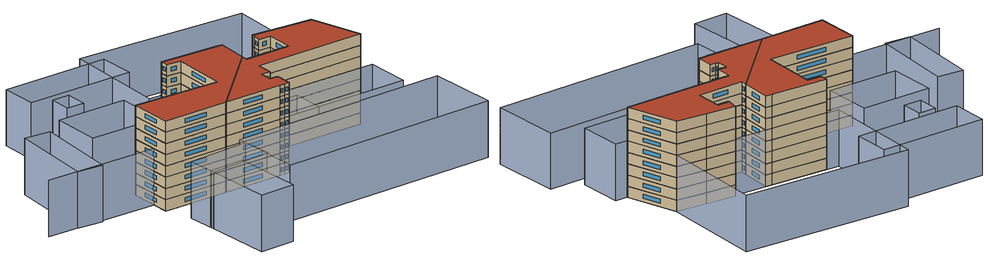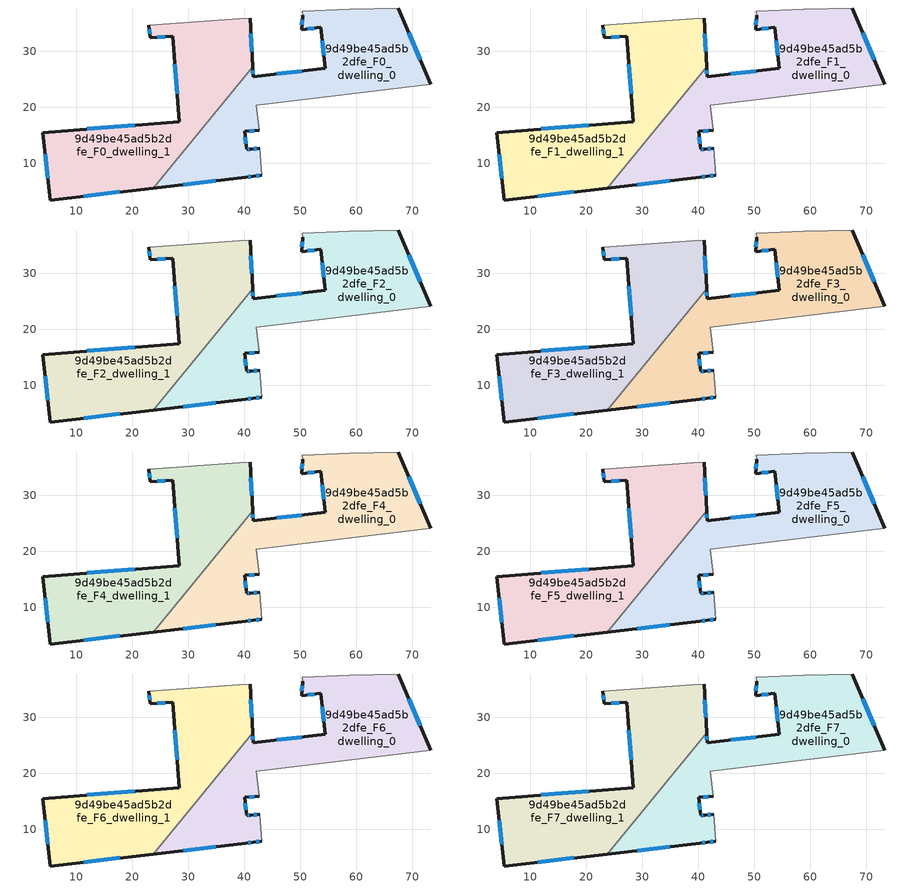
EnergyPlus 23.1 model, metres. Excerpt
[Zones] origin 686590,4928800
9d49be45ad5b2dfe_F0_dwelling_0
 floor ground (EU_floor_Construction): 73.29,24.1 67.45,37.75 58.76,37.49 50.28,37.21 50.4,36.48 50.2,33.9 53.6,34.28 54.4,26.98 41.54,25.48 41.46,27.23 23.71,5.6 40.25,7.52 41.56,7.7 43.11,7.91 42.71,12.69 41.11,12.57 40.39,12.51 40.01,15.71 42.6,15.92 42.12,20.43 z0
 wall outside (EU_wall_Construction): 41.46,27.23 41.54,25.48 54.4,26.98 53.6,34.28 50.2,33.9 50.4,36.48 / 67.45,37.75 73.29,24.1 / 42.6,15.92 40.01,15.71 40.39,12.51 41.11,12.57 42.71,12.69 / 43.11,7.91 41.56,7.7 40.25,7.52 23.71,5.6 z0:3
 wall adiabatic (EU_wall_Construction): 50.4,36.48 50.28,37.21 58.76,37.49 67.45,37.75 / 73.29,24.1 42.12,20.43 42.6,15.92 / 42.71,12.69 43.11,7.91 z0:3
 wall to 9d49be45ad5b2dfe_F0_dwelling_1 (EU_wall_Construction): 23.71,5.6 41.46,27.23 z0:3
 window (EU_Window_Construction): 41.49,26.66 41.52,26.05 / 45.73,25.97 50.22,26.49 / 54.14,29.36 53.86,31.91 / 52.5,34.16 51.31,34.02 / 50.27,34.74 50.34,35.64 / 69.35,33.31 71.39,28.54 / 41.76,15.85 40.86,15.78 / 40.14,14.67 40.27,13.55 / 40.63,12.53 40.88,12.55 / 41.63,12.61 42.19,12.65 / 42.61,7.84 42.07,7.77 / 41.14,7.64 40.68,7.58 / 34.87,6.9 29.09,6.23 z0.98:2.02
9d49be45ad5b2dfe_F0_dwelling_1
 floor ground (EU_floor_Construction): 23.71,5.6 41.46,27.23 41.03,35.96 39.06,35.84 22.88,34.71 23.16,32.44 27.18,32.68 28.38,17.45 3.96,15.52 5.36,3.47 z0
 wall outside (EU_wall_Construction): 41.03,35.96 41.46,27.23 / 23.71,5.6 5.36,3.47 3.96,15.52 28.38,17.45 27.18,32.68 23.16,32.44 22.88,34.71 z0:3
 wall adiabatic (EU_wall_Construction): 22.88,34.71 39.06,35.84 41.03,35.96 z0:3
 window (EU_Window_Construction): 11.9,16.15 20.44,16.82 / 27.99,22.4 27.57,27.73 / 25.88,32.6 24.47,32.52 / 23.07,33.18 22.97,33.97 / 41.17,33.12 41.32,30.07 / 17.74,4.91 11.33,4.17 / 4.91,7.39 4.42,11.6 z0.98:2.02
9d49be45ad5b2dfe_F1_dwelling_0
 floor to 9d49be45ad5b2dfe_F0_dwelling_0 (EU_floor_Construction): 73.29,24.1 67.45,37.75 58.76,37.49 50.28,37.21 50.4,36.48 50.2,33.9 53.6,34.28 54.4,26.98 41.54,25.48 41.46,27.23 23.71,5.6 40.25,7.52 41.56,7.7 43.11,7.91 42.71,12.69 41.11,12.57 40.39,12.51 40.01,15.71 42.6,15.92 42.12,20.43 z3
 wall outside (EU_wall_Construction): 41.46,27.23 41.54,25.48 54.4,26.98 53.6,34.28 50.2,33.9 50.4,36.48 / 67.45,37.75 73.29,24.1 / 42.6,15.92 40.01,15.71 40.39,12.51 41.11,12.57 42.71,12.69 / 43.11,7.91 41.56,7.7 40.25,7.52 23.71,5.6 z3:6
 wall adiabatic (EU_wall_Construction): 50.4,36.48 50.28,37.21 58.76,37.49 67.45,37.75 / 73.29,24.1 42.12,20.43 42.6,15.92 / 42.71,12.69 43.11,7.91 z3:6
 wall to 9d49be45ad5b2dfe_F1_dwelling_1 (EU_wall_Construction): 23.71,5.6 41.46,27.23 z3:6
 window (EU_Window_Construction): 41.49,26.66 41.52,26.05 / 45.73,25.97 50.22,26.49 / 54.14,29.36 53.86,31.91 / 52.5,34.16 51.31,34.02 / 50.27,34.74 50.34,35.64 / 69.35,33.31 71.39,28.54 / 41.76,15.85 40.86,15.78 / 40.14,14.67 40.27,13.55 / 40.63,12.53 40.88,12.55 / 41.63,12.61 42.19,12.65 / 42.61,7.84 42.07,7.77 / 41.14,7.64 40.68,7.58 / 34.87,6.9 29.09,6.23 z3.98:5.02
9d49be45ad5b2dfe_F1_dwelling_1
 floor to 9d49be45ad5b2dfe_F0_dwelling_1 (EU_floor_Construction): 23.71,5.6 41.46,27.23 41.03,35.96 39.06,35.84 22.88,34.71 23.16,32.44 27.18,32.68 28.38,17.45 3.96,15.52 5.36,3.47 z3
 wall outside (EU_wall_Construction): 41.03,35.96 41.46,27.23 / 23.71,5.6 5.36,3.47 3.96,15.52 28.38,17.45 27.18,32.68 23.16,32.44 22.88,34.71 z3:6
 wall adiabatic (EU_wall_Construction): 22.88,34.71 39.06,35.84 41.03,35.96 z3:6
 window (EU_Window_Construction): 11.9,16.15 20.44,16.82 / 27.99,22.4 27.57,27.73 / 25.88,32.6 24.47,32.52 / 23.07,33.18 22.97,33.97 / 41.17,33.12 41.32,30.07 / 17.74,4.91 11.33,4.17 / 4.91,7.39 4.42,11.6 z3.98:5.02
9d49be45ad5b2dfe_F2_dwelling_0
 floor to 9d49be45ad5b2dfe_F1_dwelling_0 (EU_floor_Construction): 73.29,24.1 67.45,37.75 58.76,37.49 50.28,37.21 50.4,36.48 50.2,33.9 53.6,34.28 54.4,26.98 41.54,25.48 41.46,27.23 23.71,5.6 40.25,7.52 41.56,7.7 43.11,7.91 42.71,12.69 41.11,12.57 40.39,12.51 40.01,15.71 42.6,15.92 42.12,20.43 z6
 wall outside (EU_wall_Construction): 41.46,27.23 41.54,25.48 54.4,26.98 53.6,34.28 50.2,33.9 50.4,36.48 / 67.45,37.75 73.29,24.1 / 42.6,15.92 40.01,15.71 40.39,12.51 41.11,12.57 42.71,12.69 / 43.11,7.91 41.56,7.7 40.25,7.52 23.71,5.6 z6:9
 wall adiabatic (EU_wall_Construction): 50.4,36.48 50.28,37.21 58.76,37.49 67.45,37.75 / 73.29,24.1 42.12,20.43 42.6,15.92 / 42.71,12.69 43.11,7.91 z6:9
 wall to 9d49be45ad5b2dfe_F2_dwelling_1 (EU_wall_Construction): 23.71,5.6 41.46,27.23 z6:9
 window (EU_Window_Construction): 41.49,26.66 41.52,26.05 / 45.73,25.97 50.22,26.49 / 54.14,29.36 53.86,31.91 / 52.5,34.16 51.31,34.02 / 50.27,34.74 50.34,35.64 / 69.35,33.31 71.39,28.54 / 41.76,15.85 40.86,15.78 / 40.14,14.67 40.27,13.55 / 40.63,12.53 40.88,12.55 / 41.63,12.61 42.19,12.65 / 42.61,7.84 42.07,7.77 / 41.14,7.64 40.68,7.58 / 34.87,6.9 29.09,6.23 z6.98:8.02
9d49be45ad5b2dfe_F2_dwelling_1
 floor to 9d49be45ad5b2dfe_F1_dwelling_1 (EU_floor_Construction): 23.71,5.6 41.46,27.23 41.03,35.96 39.06,35.84 22.88,34.71 23.16,32.44 27.18,32.68 28.38,17.45 3.96,15.52 5.36,3.47 z6
 wall outside (EU_wall_Construction): 41.03,35.96 41.46,27.23 / 23.71,5.6 5.36,3.47 3.96,15.52 28.38,17.45 27.18,32.68 23.16,32.44 22.88,34.71 z6:9
 wall adiabatic (EU_wall_Construction): 22.88,34.71 39.06,35.84 41.03,35.96 z6:9
 window (EU_Window_Construction): 11.9,16.15 20.44,16.82 / 27.99,22.4 27.57,27.73 / 25.88,32.6 24.47,32.52 / 23.07,33.18 22.97,33.97 / 41.17,33.12 41.32,30.07 / 17.74,4.91 11.33,4.17 / 4.91,7.39 4.42,11.6 z6.98:8.02
9d49be45ad5b2dfe_F3_dwelling_0
 floor to 9d49be45ad5b2dfe_F2_dwelling_0 (EU_floor_Construction): 73.29,24.1 67.45,37.75 58.76,37.49 50.28,37.21 50.4,36.48 50.2,33.9 53.6,34.28 54.4,26.98 41.54,25.48 41.46,27.23 23.71,5.6 40.25,7.52 41.56,7.7 43.11,7.91 42.71,12.69 41.11,12.57 40.39,12.51 40.01,15.71 42.6,15.92 42.12,20.43 z9
 wall outside (EU_wall_Construction): 41.46,27.23 41.54,25.48 54.4,26.98 53.6,34.28 50.2,33.9 50.4,36.48 / 67.45,37.75 73.29,24.1 / 42.6,15.92 40.01,15.71 40.39,12.51 41.11,12.57 42.71,12.69 / 43.11,7.91 41.56,7.7 40.25,7.52 23.71,5.6 z9:12
 wall adiabatic (EU_wall_Construction): 50.4,36.48 50.28,37.21 58.76,37.49 67.45,37.75 / 73.29,24.1 42.12,20.43 42.6,15.92 / 42.71,12.69 43.11,7.91 z9:12
 wall to 9d49be45ad5b2dfe_F3_dwelling_1 (EU_wall_Construction): 23.71,5.6 41.46,27.23 z9:12
 window (EU_Window_Construction): 41.49,26.66 41.52,26.05 / 45.73,25.97 50.22,26.49 / 54.14,29.36 53.86,31.91 / 52.5,34.16 51.31,34.02 / 50.27,34.74 50.34,35.64 / 69.35,33.31 71.39,28.54 / 41.76,15.85 40.86,15.78 / 40.14,14.67 40.27,13.55 / 40.63,12.53 40.88,12.55 / 41.63,12.61 42.19,12.65 / 42.61,7.84 42.07,7.77 / 41.14,7.64 40.68,7.58 / 34.87,6.9 29.09,6.23 z9.98:11.02
9d49be45ad5b2dfe_F3_dwelling_1
 floor to 9d49be45ad5b2dfe_F2_dwelling_1 (EU_floor_Construction): 23.71,5.6 41.46,27.23 41.03,35.96 39.06,35.84 22.88,34.71 23.16,32.44 27.18,32.68 28.38,17.45 3.96,15.52 5.36,3.47 z9
 wall outside (EU_wall_Construction): 41.03,35.96 41.46,27.23 / 23.71,5.6 5.36,3.47 3.96,15.52 28.38,17.45 27.18,32.68 23.16,32.44 22.88,34.71 z9:12
 wall adiabatic (EU_wall_Construction): 22.88,34.71 39.06,35.84 41.03,35.96 z9:12
 window (EU_Window_Construction): 11.9,16.15 20.44,16.82 / 27.99,22.4 27.57,27.73 / 25.88,32.6 24.47,32.52 / 23.07,33.18 22.97,33.97 / 41.17,33.12 41.32,30.07 / 17.74,4.91 11.33,4.17 / 4.91,7.39 4.42,11.6 z9.98:11.02
9d49be45ad5b2dfe_F4_dwelling_0
 floor to 9d49be45ad5b2dfe_F3_dwelling_0 (EU_floor_Construction): 73.29,24.1 67.45,37.75 58.76,37.49 50.28,37.21 50.4,36.48 50.2,33.9 53.6,34.28 54.4,26.98 41.54,25.48 41.46,27.23 23.71,5.6 40.25,7.52 41.56,7.7 43.11,7.91 42.71,12.69 41.11,12.57 40.39,12.51 40.01,15.71 42.6,15.92 42.12,20.43 z12
 wall outside (EU_wall_Construction): 41.46,27.23 41.54,25.48 54.4,26.98 53.6,34.28 50.2,33.9 50.4,36.48 / 67.45,37.75 73.29,24.1 / 42.6,15.92 40.01,15.71 40.39,12.51 41.11,12.57 42.71,12.69 / 43.11,7.91 41.56,7.7 40.25,7.52 23.71,5.6 z12:15
 wall adiabatic (EU_wall_Construction): 50.4,36.48 50.28,37.21 58.76,37.49 67.45,37.75 / 73.29,24.1 42.12,20.43 42.6,15.92 / 42.71,12.69 43.11,7.91 z12:15
 wall to 9d49be45ad5b2dfe_F4_dwelling_1 (EU_wall_Construction): 23.71,5.6 41.46,27.23 z12:15
 window (EU_Window_Construction): 41.49,26.66 41.52,26.05 / 45.73,25.97 50.22,26.49 / 54.14,29.36 53.86,31.91 / 52.5,34.16 51.31,34.02 / 50.27,34.74 50.34,35.64 / 69.35,33.31 71.39,28.54 / 41.76,15.85 40.86,15.78 / 40.14,14.67 40.27,13.55 / 40.63,12.53 40.88,12.55 / 41.63,12.61 42.19,12.65 / 42.61,7.84 42.07,7.77 / 41.14,7.64 40.68,7.58 / 34.87,6.9 29.09,6.23 z12.98:14.02
9d49be45ad5b2dfe_F4_dwelling_1
 floor to 9d49be45ad5b2dfe_F3_dwelling_1 (EU_floor_Construction): 23.71,5.6 41.46,27.23 41.03,35.96 39.06,35.84 22.88,34.71 23.16,32.44 27.18,32.68 28.38,17.45 3.96,15.52 5.36,3.47 z12
 wall outside (EU_wall_Construction): 41.03,35.96 41.46,27.23 / 23.71,5.6 5.36,3.47 3.96,15.52 28.38,17.45 27.18,32.68 23.16,32.44 22.88,34.71 z12:15
 wall adiabatic (EU_wall_Construction): 22.88,34.71 39.06,35.84 41.03,35.96 z12:15
 window (EU_Window_Construction): 11.9,16.15 20.44,16.82 / 27.99,22.4 27.57,27.73 / 25.88,32.6 24.47,32.52 / 23.07,33.18 22.97,33.97 / 41.17,33.12 41.32,30.07 / 17.74,4.91 11.33,4.17 / 4.91,7.39 4.42,11.6 z12.98:14.02
9d49be45ad5b2dfe_F5_dwelling_0
 floor to 9d49be45ad5b2dfe_F4_dwelling_0 (EU_floor_Construction): 73.29,24.1 67.45,37.75 58.76,37.49 50.28,37.21 50.4,36.48 50.2,33.9 53.6,34.28 54.4,26.98 41.54,25.48 41.46,27.23 23.71,5.6 40.25,7.52 41.56,7.7 43.11,7.91 42.71,12.69 41.11,12.57 40.39,12.51 40.01,15.71 42.6,15.92 42.12,20.43 z15
 wall outside (EU_wall_Construction): 41.46,27.23 41.54,25.48 54.4,26.98 53.6,34.28 50.2,33.9 50.4,36.48 / 67.45,37.75 73.29,24.1 / 42.6,15.92 40.01,15.71 40.39,12.51 41.11,12.57 42.71,12.69 / 43.11,7.91 41.56,7.7 40.25,7.52 23.71,5.6 z15:18
 wall adiabatic (EU_wall_Construction): 50.4,36.48 50.28,37.21 58.76,37.49 67.45,37.75 / 73.29,24.1 42.12,20.43 42.6,15.92 / 42.71,12.69 43.11,7.91 z15:18
 wall to 9d49be45ad5b2dfe_F5_dwelling_1 (EU_wall_Construction): 23.71,5.6 41.46,27.23 z15:18
 window (EU_Window_Construction): 41.49,26.66 41.52,26.05 / 45.73,25.97 50.22,26.49 / 54.14,29.36 53.86,31.91 / 52.5,34.16 51.31,34.02 / 50.27,34.74 50.34,35.64 / 69.35,33.31 71.39,28.54 / 41.76,15.85 40.86,15.78 / 40.14,14.67 40.27,13.55 / 40.63,12.53 40.88,12.55 / 41.63,12.61 42.19,12.65 / 42.61,7.84 42.07,7.77 / 41.14,7.64 40.68,7.58 / 34.87,6.9 29.09,6.23 z15.98:17.02
9d49be45ad5b2dfe_F5_dwelling_1
 floor to 9d49be45ad5b2dfe_F4_dwelling_1 (EU_floor_Construction): 23.71,5.6 41.46,27.23 41.03,35.96 39.06,35.84 22.88,34.71 23.16,32.44 27.18,32.68 28.38,17.45 3.96,15.52 5.36,3.47 z15
 wall outside (EU_wall_Construction): 41.03,35.96 41.46,27.23 / 23.71,5.6 5.36,3.47 3.96,15.52 28.38,17.45 27.18,32.68 23.16,32.44 22.88,34.71 z15:18
 wall adiabatic (EU_wall_Construction): 22.88,34.71 39.06,35.84 41.03,35.96 z15:18
 window (EU_Window_Construction): 11.9,16.15 20.44,16.82 / 27.99,22.4 27.57,27.73 / 25.88,32.6 24.47,32.52 / 23.07,33.18 22.97,33.97 / 41.17,33.12 41.32,30.07 / 17.74,4.91 11.33,4.17 / 4.91,7.39 4.42,11.6 z15.98:17.02
9d49be45ad5b2dfe_F6_dwelling_0
 floor to 9d49be45ad5b2dfe_F5_dwelling_0 (EU_floor_Construction): 73.29,24.1 67.45,37.75 58.76,37.49 50.28,37.21 50.4,36.48 50.2,33.9 53.6,34.28 54.4,26.98 41.54,25.48 41.46,27.23 23.71,5.6 40.25,7.52 41.56,7.7 43.11,7.91 42.71,12.69 41.11,12.57 40.39,12.51 40.01,15.71 42.6,15.92 42.12,20.43 z18
 wall outside (EU_wall_Construction): 41.46,27.23 41.54,25.48 54.4,26.98 53.6,34.28 50.2,33.9 50.4,36.48 / 67.45,37.75 73.29,24.1 / 42.6,15.92 40.01,15.71 40.39,12.51 41.11,12.57 42.71,12.69 / 43.11,7.91 41.56,7.7 40.25,7.52 23.71,5.6 z18:21
 wall adiabatic (EU_wall_Construction): 50.4,36.48 50.28,37.21 58.76,37.49 67.45,37.75 / 73.29,24.1 42.12,20.43 42.6,15.92 / 42.71,12.69 43.11,7.91 z18:21
 wall to 9d49be45ad5b2dfe_F6_dwelling_1 (EU_wall_Construction): 23.71,5.6 41.46,27.23 z18:21
 window (EU_Window_Construction): 41.49,26.66 41.52,26.05 / 45.73,25.97 50.22,26.49 / 54.14,29.36 53.86,31.91 / 52.5,34.16 51.31,34.02 / 50.27,34.74 50.34,35.64 / 69.35,33.31 71.39,28.54 / 41.76,15.85 40.86,15.78 / 40.14,14.67 40.27,13.55 / 40.63,12.53 40.88,12.55 / 41.63,12.61 42.19,12.65 / 42.61,7.84 42.07,7.77 / 41.14,7.64 40.68,7.58 / 34.87,6.9 29.09,6.23 z18.98:20.02
9d49be45ad5b2dfe_F6_dwelling_1
 floor to 9d49be45ad5b2dfe_F5_dwelling_1 (EU_floor_Construction): 23.71,5.6 41.46,27.23 41.03,35.96 39.06,35.84 22.88,34.71 23.16,32.44 27.18,32.68 28.38,17.45 3.96,15.52 5.36,3.47 z18
 wall outside (EU_wall_Construction): 41.03,35.96 41.46,27.23 / 23.71,5.6 5.36,3.47 3.96,15.52 28.38,17.45 27.18,32.68 23.16,32.44 22.88,34.71 z18:21
 wall adiabatic (EU_wall_Construction): 22.88,34.71 39.06,35.84 41.03,35.96 z18:21
 window (EU_Window_Construction): 11.9,16.15 20.44,16.82 / 27.99,22.4 27.57,27.73 / 25.88,32.6 24.47,32.52 / 23.07,33.18 22.97,33.97 / 41.17,33.12 41.32,30.07 / 17.74,4.91 11.33,4.17 / 4.91,7.39 4.42,11.6 z18.98:20.02
9d49be45ad5b2dfe_F7_dwelling_0
 floor to 9d49be45ad5b2dfe_F6_dwelling_0 (EU_floor_Construction): 73.29,24.1 67.45,37.75 58.76,37.49 50.28,37.21 50.4,36.48 50.2,33.9 53.6,34.28 54.4,26.98 41.54,25.48 41.46,27.23 23.71,5.6 40.25,7.52 41.56,7.7 43.11,7.91 42.71,12.69 41.11,12.57 40.39,12.51 40.01,15.71 42.6,15.92 42.12,20.43 z21
 wall outside (EU_wall_Construction): 41.46,27.23 41.54,25.48 54.4,26.98 53.6,34.28 50.2,33.9 50.4,36.48 / 67.45,37.75 73.29,24.1 / 42.6,15.92 40.01,15.71 40.39,12.51 41.11,12.57 42.71,12.69 / 43.11,7.91 41.56,7.7 40.25,7.52 23.71,5.6 z21:24
 wall adiabatic (EU_wall_Construction): 50.4,36.48 50.28,37.21 58.76,37.49 67.45,37.75 / 73.29,24.1 42.12,20.43 42.6,15.92 / 42.71,12.69 43.11,7.91 z21:24
 wall to 9d49be45ad5b2dfe_F7_dwelling_1 (EU_wall_Construction): 23.71,5.6 41.46,27.23 z21:24
 window (EU_Window_Construction): 41.49,26.66 41.52,26.05 / 45.73,25.97 50.22,26.49 / 54.14,29.36 53.86,31.91 / 52.5,34.16 51.31,34.02 / 50.27,34.74 50.34,35.64 / 69.35,33.31 71.39,28.54 / 41.76,15.85 40.86,15.78 / 40.14,14.67 40.27,13.55 / 40.63,12.53 40.88,12.55 / 41.63,12.61 42.19,12.65 / 42.61,7.84 42.07,7.77 / 41.14,7.64 40.68,7.58 / 34.87,6.9 29.09,6.23 z21.98:23.02
 roof outside (EU_roof_Construction): 67.45,37.75 73.29,24.1 42.12,20.43 42.6,15.92 40.01,15.71 40.39,12.51 41.11,12.57 42.71,12.69 43.11,7.91 41.56,7.7 40.25,7.52 23.71,5.6 41.46,27.23 41.54,25.48 54.4,26.98 53.6,34.28 50.2,33.9 50.4,36.48 50.28,37.21 58.76,37.49 z24
9d49be45ad5b2dfe_F7_dwelling_1
 floor to 9d49be45ad5b2dfe_F6_dwelling_1 (EU_floor_Construction): 23.71,5.6 41.46,27.23 41.03,35.96 39.06,35.84 22.88,34.71 23.16,32.44 27.18,32.68 28.38,17.45 3.96,15.52 5.36,3.47 z21
 wall outside (EU_wall_Construction): 41.03,35.96 41.46,27.23 / 23.71,5.6 5.36,3.47 3.96,15.52 28.38,17.45 27.18,32.68 23.16,32.44 22.88,34.71 z21:24
 wall adiabatic (EU_wall_Construction): 22.88,34.71 39.06,35.84 41.03,35.96 z21:24
 window (EU_Window_Construction): 11.9,16.15 20.44,16.82 / 27.99,22.4 27.57,27.73 / 25.88,32.6 24.47,32.52 / 23.07,33.18 22.97,33.97 / 41.17,33.12 41.32,30.07 / 17.74,4.91 11.33,4.17 / 4.91,7.39 4.42,11.6 z21.98:23.02
 roof outside (EU_roof_Construction): 41.03,35.96 41.46,27.23 23.71,5.6 5.36,3.47 3.96,15.52 28.38,17.45 27.18,32.68 23.16,32.44 22.88,34.71 39.06,35.84 z24
shading: -27.06,5.01 19.76,9.77 / 12.64,-29.57 9.72,-10.45 / 9.72,-10.45 19.58,-8.94 / 19.58,-8.94 22.5,-28.06 / 22.5,-28.06 12.64,-29.57 / 27.29,-8.33 9.9,-11.47 / 9.9,-11.47 8.42,-3.33 / 8.42,-3.33 25.81,-0.18 / 25.81,-0.18 27.29,-8.33 / 25.42,1.91 86.73,10.33 / 86.73,10.33 89.39,-9.06 / 89.39,-9.06 28.08,-17.47 / 28.08,-17.47 25.42,1.91 / 52.4,9.15 43.11,7.91 / 43.11,7.91 41.95,16.53 / 41.95,16.53 51.24,17.78 / 51.24,17.78 52.4,9.15 / 42.07,20.42 76.71,24.5 / 76.71,24.5 78.16,12.19 / 78.16,12.19 43.52,8.11 / 43.52,8.11 42.07,20.42 / -11.53,29.94 -10.99,6.05 / -10.99,6.05 -18.31,5.89 / -18.31,5.89 -18.85,29.77 / -18.85,29.77 -11.53,29.94 / -4.62,21.36 -6.13,34.76 / -6.13,34.76 13.65,36.99 / 13.65,36.99 15.16,23.59 / 15.16,23.59 -4.62,21.36 / 3.73,46.46 4.37,40.55 / 4.37,40.55 -0.59,40.01 / -0.59,40.01 -1.23,45.92 / -1.23,45.92 3.73,46.46 / 67.45,37.75 19.41,34.47 / 19.41,34.47 17.4,64.02 / 17.4,64.02 65.44,67.29 / 65.44,67.29 67.45,37.75 / 22.39,60.89 23.55,50.89 / 23.55,50.89 -6.37,47.42 / -6.37,47.42 -7.53,57.42 / -7.53,57.42 22.39,60.89 z0:15
[Building]
EU S2 Campaign: North Axis=0; Terrain=City; Solar Distribution=FullExterior
[Site:Location]
Bologna: Latitude=44.5; Longitude=11.25; Time Zone=1; Elevation=37
[SizingPeriod:WeatherFileDays]
AnnualSizingPeriod: Begin Month=1; Begin Day of Month=1; End Month=12; End Day of Month=31; Day of Week for Start Day=Monday; Use Weather File Daylight Saving Period=No; Use Weather File Rain and Snow Indicators=No
[MATERIAL]
EU_InternalMass_Material: Roughness=MediumRough; Thickness=0.1; Conductivity=1; Density=1800; Specific Heat=900; Thermal Absorptance=0.9; Solar Absorptance=0.7; Visible Absorptance=0.7
[MATERIAL:NOMASS] Roughness=MediumRough; Thermal Absorptance=0.9; Solar Absorptance=0.7; Visible Absorptance=0.7
Name | Thermal Resistance
EU_wall_NoMass | 0.905828
EU_roof_NoMass | 0.37593
EU_floor_NoMass | 0.67114
[WINDOWMATERIAL:SIMPLEGLAZINGSYSTEM]
EU_Window_SimpleGlazing: UFactor=4.52486; Solar Heat Gain Coefficient=0.85; Visible Transmittance=0.85
[CONSTRUCTION]
EU_wall_Construction: EU_wall_NoMass
EU_roof_Construction: EU_roof_NoMass
EU_floor_Construction: EU_floor_NoMass
EU_InternalMass_Construction: EU_InternalMass_Material
EU_Window_Construction: EU_Window_SimpleGlazing
[ZONE] Type=1; Multiplier=1; Ceiling Height=autocalculate; Floor Area=autocalculate; Part of Total Floor Area=Yes
Name | Volume
9d49be45ad5b2dfe_F0_dwelling_0; 9d49be45ad5b2dfe_F1_dwelling_0; 9d49be45ad5b2dfe_F2_dwelling_0; 9d49be45ad5b2dfe_F3_dwelling_0; 9d49be45ad5b2dfe_F4_dwelling_0; 9d49be45ad5b2dfe_F5_dwelling_0; 9d49be45ad5b2dfe_F6_dwelling_0; 9d49be45ad5b2dfe_F7_dwelling_0 | 1497.7
9d49be45ad5b2dfe_F0_dwelling_1; 9d49be45ad5b2dfe_F1_dwelling_1; 9d49be45ad5b2dfe_F2_dwelling_1; 9d49be45ad5b2dfe_F3_dwelling_1; 9d49be45ad5b2dfe_F4_dwelling_1; 9d49be45ad5b2dfe_F5_dwelling_1; 9d49be45ad5b2dfe_F6_dwelling_1; 9d49be45ad5b2dfe_F7_dwelling_1 | 1497.73
[INTERNALMASS] Construction=EU_InternalMass_Construction
Name | Zone or ZoneList | Surface Area
9d49be45ad5b2dfe_F0_dwelling_0_EU_InternalMass | 9d49be45ad5b2dfe_F0_dwelling_0 | 499.234
9d49be45ad5b2dfe_F0_dwelling_1_EU_InternalMass | 9d49be45ad5b2dfe_F0_dwelling_1 | 499.244
9d49be45ad5b2dfe_F1_dwelling_0_EU_InternalMass | 9d49be45ad5b2dfe_F1_dwelling_0 | 499.234
9d49be45ad5b2dfe_F1_dwelling_1_EU_InternalMass | 9d49be45ad5b2dfe_F1_dwelling_1 | 499.244
9d49be45ad5b2dfe_F2_dwelling_0_EU_InternalMass | 9d49be45ad5b2dfe_F2_dwelling_0 | 499.234
9d49be45ad5b2dfe_F2_dwelling_1_EU_InternalMass | 9d49be45ad5b2dfe_F2_dwelling_1 | 499.244
9d49be45ad5b2dfe_F3_dwelling_0_EU_InternalMass | 9d49be45ad5b2dfe_F3_dwelling_0 | 499.234
9d49be45ad5b2dfe_F3_dwelling_1_EU_InternalMass | 9d49be45ad5b2dfe_F3_dwelling_1 | 499.244
9d49be45ad5b2dfe_F4_dwelling_0_EU_InternalMass | 9d49be45ad5b2dfe_F4_dwelling_0 | 499.234
9d49be45ad5b2dfe_F4_dwelling_1_EU_InternalMass | 9d49be45ad5b2dfe_F4_dwelling_1 | 499.244
9d49be45ad5b2dfe_F5_dwelling_0_EU_InternalMass | 9d49be45ad5b2dfe_F5_dwelling_0 | 499.234
9d49be45ad5b2dfe_F5_dwelling_1_EU_InternalMass | 9d49be45ad5b2dfe_F5_dwelling_1 | 499.244
9d49be45ad5b2dfe_F6_dwelling_0_EU_InternalMass | 9d49be45ad5b2dfe_F6_dwelling_0 | 499.234
9d49be45ad5b2dfe_F6_dwelling_1_EU_InternalMass | 9d49be45ad5b2dfe_F6_dwelling_1 | 499.244
9d49be45ad5b2dfe_F7_dwelling_0_EU_InternalMass | 9d49be45ad5b2dfe_F7_dwelling_0 | 499.234
9d49be45ad5b2dfe_F7_dwelling_1_EU_InternalMass | 9d49be45ad5b2dfe_F7_dwelling_1 | 499.244
[OTHEREQUIPMENT] Fuel Type=Electricity; Design Level Calculation Method=Watts/Area; Power per Zone Floor Area=1; Fraction Latent=0; Fraction Radiant=0; Fraction Lost=0; Carbon Dioxide Generation Rate=0; EndUse Subcategory=EU_Step8_InternalGains
Name | Zone or ZoneList or Space or SpaceList | Schedule
EU_Step8_InternalGain_9d49be45ad5b2dfe_F0_dwelling_0_f000 | 9d49be45ad5b2dfe_F0_dwelling_0 | EU_Step8_GainSchedule_9d49be45ad5b2dfe_F0_dwelling_0_f000
EU_Step8_InternalGain_9d49be45ad5b2dfe_F0_dwelling_1_f000 | 9d49be45ad5b2dfe_F0_dwelling_1 | EU_Step8_GainSchedule_9d49be45ad5b2dfe_F0_dwelling_1_f000
EU_Step8_InternalGain_9d49be45ad5b2dfe_F1_dwelling_0_f000 | 9d49be45ad5b2dfe_F1_dwelling_0 | EU_Step8_GainSchedule_9d49be45ad5b2dfe_F1_dwelling_0_f000
EU_Step8_InternalGain_9d49be45ad5b2dfe_F1_dwelling_1_f000 | 9d49be45ad5b2dfe_F1_dwelling_1 | EU_Step8_GainSchedule_9d49be45ad5b2dfe_F1_dwelling_1_f000
EU_Step8_InternalGain_9d49be45ad5b2dfe_F2_dwelling_0_f000 | 9d49be45ad5b2dfe_F2_dwelling_0 | EU_Step8_GainSchedule_9d49be45ad5b2dfe_F2_dwelling_0_f000
EU_Step8_InternalGain_9d49be45ad5b2dfe_F2_dwelling_1_f000 | 9d49be45ad5b2dfe_F2_dwelling_1 | EU_Step8_GainSchedule_9d49be45ad5b2dfe_F2_dwelling_1_f000
EU_Step8_InternalGain_9d49be45ad5b2dfe_F3_dwelling_0_f000 | 9d49be45ad5b2dfe_F3_dwelling_0 | EU_Step8_GainSchedule_9d49be45ad5b2dfe_F3_dwelling_0_f000
EU_Step8_InternalGain_9d49be45ad5b2dfe_F3_dwelling_1_f000 | 9d49be45ad5b2dfe_F3_dwelling_1 | EU_Step8_GainSchedule_9d49be45ad5b2dfe_F3_dwelling_1_f000
EU_Step8_InternalGain_9d49be45ad5b2dfe_F4_dwelling_0_f000 | 9d49be45ad5b2dfe_F4_dwelling_0 | EU_Step8_GainSchedule_9d49be45ad5b2dfe_F4_dwelling_0_f000
EU_Step8_InternalGain_9d49be45ad5b2dfe_F4_dwelling_1_f000 | 9d49be45ad5b2dfe_F4_dwelling_1 | EU_Step8_GainSchedule_9d49be45ad5b2dfe_F4_dwelling_1_f000
EU_Step8_InternalGain_9d49be45ad5b2dfe_F5_dwelling_0_f000 | 9d49be45ad5b2dfe_F5_dwelling_0 | EU_Step8_GainSchedule_9d49be45ad5b2dfe_F5_dwelling_0_f000
EU_Step8_InternalGain_9d49be45ad5b2dfe_F5_dwelling_1_f000 | 9d49be45ad5b2dfe_F5_dwelling_1 | EU_Step8_GainSchedule_9d49be45ad5b2dfe_F5_dwelling_1_f000
EU_Step8_InternalGain_9d49be45ad5b2dfe_F6_dwelling_0_f000 | 9d49be45ad5b2dfe_F6_dwelling_0 | EU_Step8_GainSchedule_9d49be45ad5b2dfe_F6_dwelling_0_f000
EU_Step8_InternalGain_9d49be45ad5b2dfe_F6_dwelling_1_f000 | 9d49be45ad5b2dfe_F6_dwelling_1 | EU_Step8_GainSchedule_9d49be45ad5b2dfe_F6_dwelling_1_f000
EU_Step8_InternalGain_9d49be45ad5b2dfe_F7_dwelling_0_f000 | 9d49be45ad5b2dfe_F7_dwelling_0 | EU_Step8_GainSchedule_9d49be45ad5b2dfe_F7_dwelling_0_f000
EU_Step8_InternalGain_9d49be45ad5b2dfe_F7_dwelling_1_f000 | 9d49be45ad5b2dfe_F7_dwelling_1 | EU_Step8_GainSchedule_9d49be45ad5b2dfe_F7_dwelling_1_f000
[ZONEVENTILATION:DESIGNFLOWRATE] Schedule=EU_AlwaysOn; Design Flow Rate Calculation Method=AirChanges/Hour; Air Changes per Hour=0.73129; Ventilation Type=Natural; Fan Pressure Rise=0; Fan Total Efficiency=1; Constant Term Coefficient=1; Temperature Term Coefficient=0; Velocity Term Coefficient=0; Velocity Squared Term Coefficient=0; Minimum Indoor Temperature=-100; Maximum Indoor Temperature=100; Delta Temperature=-100; Minimum Outdoor Temperature=-100; Maximum Outdoor Temperature=100; Maximum Wind Speed=40
Name | Zone or ZoneList or Space or SpaceList
EU_ConstantAir_9d49be45ad5b2dfe_F0_dwelling_0 | 9d49be45ad5b2dfe_F0_dwelling_0
EU_ConstantAir_9d49be45ad5b2dfe_F0_dwelling_1 | 9d49be45ad5b2dfe_F0_dwelling_1
EU_ConstantAir_9d49be45ad5b2dfe_F1_dwelling_0 | 9d49be45ad5b2dfe_F1_dwelling_0
EU_ConstantAir_9d49be45ad5b2dfe_F1_dwelling_1 | 9d49be45ad5b2dfe_F1_dwelling_1
EU_ConstantAir_9d49be45ad5b2dfe_F2_dwelling_0 | 9d49be45ad5b2dfe_F2_dwelling_0
EU_ConstantAir_9d49be45ad5b2dfe_F2_dwelling_1 | 9d49be45ad5b2dfe_F2_dwelling_1
EU_ConstantAir_9d49be45ad5b2dfe_F3_dwelling_0 | 9d49be45ad5b2dfe_F3_dwelling_0
EU_ConstantAir_9d49be45ad5b2dfe_F3_dwelling_1 | 9d49be45ad5b2dfe_F3_dwelling_1
EU_ConstantAir_9d49be45ad5b2dfe_F4_dwelling_0 | 9d49be45ad5b2dfe_F4_dwelling_0
EU_ConstantAir_9d49be45ad5b2dfe_F4_dwelling_1 | 9d49be45ad5b2dfe_F4_dwelling_1
EU_ConstantAir_9d49be45ad5b2dfe_F5_dwelling_0 | 9d49be45ad5b2dfe_F5_dwelling_0
EU_ConstantAir_9d49be45ad5b2dfe_F5_dwelling_1 | 9d49be45ad5b2dfe_F5_dwelling_1
EU_ConstantAir_9d49be45ad5b2dfe_F6_dwelling_0 | 9d49be45ad5b2dfe_F6_dwelling_0
EU_ConstantAir_9d49be45ad5b2dfe_F6_dwelling_1 | 9d49be45ad5b2dfe_F6_dwelling_1
EU_ConstantAir_9d49be45ad5b2dfe_F7_dwelling_0 | 9d49be45ad5b2dfe_F7_dwelling_0
EU_ConstantAir_9d49be45ad5b2dfe_F7_dwelling_1 | 9d49be45ad5b2dfe_F7_dwelling_1
[HVACTEMPLATE:THERMOSTAT] Constant Heating Setpoint=20; Constant Cooling Setpoint=50
EU_HeatOnly_9d49be45ad5b2dfe_F0_dwelling_0; EU_HeatOnly_9d49be45ad5b2dfe_F0_dwelling_1; EU_HeatOnly_9d49be45ad5b2dfe_F1_dwelling_0; EU_HeatOnly_9d49be45ad5b2dfe_F1_dwelling_1; EU_HeatOnly_9d49be45ad5b2dfe_F2_dwelling_0; EU_HeatOnly_9d49be45ad5b2dfe_F2_dwelling_1; EU_HeatOnly_9d49be45ad5b2dfe_F3_dwelling_0; EU_HeatOnly_9d49be45ad5b2dfe_F3_dwelling_1; EU_HeatOnly_9d49be45ad5b2dfe_F4_dwelling_0; EU_HeatOnly_9d49be45ad5b2dfe_F4_dwelling_1; EU_HeatOnly_9d49be45ad5b2dfe_F5_dwelling_0; EU_HeatOnly_9d49be45ad5b2dfe_F5_dwelling_1; EU_HeatOnly_9d49be45ad5b2dfe_F6_dwelling_0; EU_HeatOnly_9d49be45ad5b2dfe_F6_dwelling_1; EU_HeatOnly_9d49be45ad5b2dfe_F7_dwelling_0; EU_HeatOnly_9d49be45ad5b2dfe_F7_dwelling_1
[HVACTEMPLATE:ZONE:IDEALLOADSAIRSYSTEM] System Availability Schedule=EU_AlwaysOn; Maximum Heating Supply Air Temperature=50; Minimum Cooling Supply Air Temperature=13; Maximum Heating Supply Air Humidity Ratio=0.0156; Minimum Cooling Supply Air Humidity Ratio=0.0077; Heating Limit=NoLimit; Cooling Limit=NoLimit; Heating Availability Schedule=EU_AlwaysOn; Cooling Availability Schedule=EU_CoolingOff; Dehumidification Control Type=ConstantSensibleHeatRatio; Cooling Sensible Heat Ratio=0.7; Dehumidification Setpoint=60; Humidification Control Type=None; Humidification Setpoint=30; Outdoor Air Method=None; Outdoor Air Flow Rate per Person=0.00944; Outdoor Air Flow Rate per Zone Floor Area=0; Outdoor Air Flow Rate per Zone=0; Demand Controlled Ventilation Type=None; Outdoor Air Economizer Type=NoEconomizer; Heat Recovery Type=None; Sensible Heat Recovery Effectiveness=0.7; Latent Heat Recovery Effectiveness=0.65
Name | Template Thermostat
9d49be45ad5b2dfe_F0_dwelling_0 | EU_HeatOnly_9d49be45ad5b2dfe_F0_dwelling_0
9d49be45ad5b2dfe_F0_dwelling_1 | EU_HeatOnly_9d49be45ad5b2dfe_F0_dwelling_1
9d49be45ad5b2dfe_F1_dwelling_0 | EU_HeatOnly_9d49be45ad5b2dfe_F1_dwelling_0
9d49be45ad5b2dfe_F1_dwelling_1 | EU_HeatOnly_9d49be45ad5b2dfe_F1_dwelling_1
9d49be45ad5b2dfe_F2_dwelling_0 | EU_HeatOnly_9d49be45ad5b2dfe_F2_dwelling_0
9d49be45ad5b2dfe_F2_dwelling_1 | EU_HeatOnly_9d49be45ad5b2dfe_F2_dwelling_1
9d49be45ad5b2dfe_F3_dwelling_0 | EU_HeatOnly_9d49be45ad5b2dfe_F3_dwelling_0
9d49be45ad5b2dfe_F3_dwelling_1 | EU_HeatOnly_9d49be45ad5b2dfe_F3_dwelling_1
9d49be45ad5b2dfe_F4_dwelling_0 | EU_HeatOnly_9d49be45ad5b2dfe_F4_dwelling_0
9d49be45ad5b2dfe_F4_dwelling_1 | EU_HeatOnly_9d49be45ad5b2dfe_F4_dwelling_1
9d49be45ad5b2dfe_F5_dwelling_0 | EU_HeatOnly_9d49be45ad5b2dfe_F5_dwelling_0
9d49be45ad5b2dfe_F5_dwelling_1 | EU_HeatOnly_9d49be45ad5b2dfe_F5_dwelling_1
9d49be45ad5b2dfe_F6_dwelling_0 | EU_HeatOnly_9d49be45ad5b2dfe_F6_dwelling_0
9d49be45ad5b2dfe_F6_dwelling_1 | EU_HeatOnly_9d49be45ad5b2dfe_F6_dwelling_1
9d49be45ad5b2dfe_F7_dwelling_0 | EU_HeatOnly_9d49be45ad5b2dfe_F7_dwelling_0
9d49be45ad5b2dfe_F7_dwelling_1 | EU_HeatOnly_9d49be45ad5b2dfe_F7_dwelling_1
[SIZING:ZONE] Zone Cooling Design Supply Air Temperature Input Method=SupplyAirTemperature; Zone Cooling Design Supply Air Temperature=13; Zone Heating Design Supply Air Temperature Input Method=SupplyAirTemperature; Zone Heating Design Supply Air Temperature=50; Zone Cooling Design Supply Air Humidity Ratio=0.008; Zone Heating Design Supply Air Humidity Ratio=0.008; Cooling Design Air Flow Method=DesignDay; Cooling Design Air Flow Rate=0; Cooling Minimum Air Flow per Zone Floor Area=0.000762; Cooling Minimum Air Flow=0; Cooling Minimum Air Flow Fraction=0.2; Heating Design Air Flow Method=DesignDay; Heating Design Air Flow Rate=0; Heating Maximum Air Flow per Zone Floor Area=0.002032; Heating Maximum Air Flow=0.141576; Heating Maximum Air Flow Fraction=0.3; Account for Dedicated Outdoor Air System=No; Dedicated Outdoor Air System Control Strategy=NeutralSupplyAir; Dedicated Outdoor Air Low Setpoint Temperature for Design=autosize; Dedicated Outdoor Air High Setpoint Temperature for Design=autosize; Zone Load Sizing Method=Sensible Load Only No Latent Load; Zone Latent Cooling Design Supply Air Humidity Ratio Input Method=HumidityRatioDifference; Zone Cooling Design Supply Air Humidity Ratio Difference=0.005; Zone Latent Heating Design Supply Air Humidity Ratio Input Method=HumidityRatioDifference; Zone Humidification Design Supply Air Humidity Ratio Difference=0.005
9d49be45ad5b2dfe_F0_dwelling_0; 9d49be45ad5b2dfe_F0_dwelling_1; 9d49be45ad5b2dfe_F1_dwelling_0; 9d49be45ad5b2dfe_F1_dwelling_1; 9d49be45ad5b2dfe_F2_dwelling_0; 9d49be45ad5b2dfe_F2_dwelling_1; 9d49be45ad5b2dfe_F3_dwelling_0; 9d49be45ad5b2dfe_F3_dwelling_1; 9d49be45ad5b2dfe_F4_dwelling_0; 9d49be45ad5b2dfe_F4_dwelling_1; 9d49be45ad5b2dfe_F5_dwelling_0; 9d49be45ad5b2dfe_F5_dwelling_1; 9d49be45ad5b2dfe_F6_dwelling_0; 9d49be45ad5b2dfe_F6_dwelling_1; 9d49be45ad5b2dfe_F7_dwelling_0; 9d49be45ad5b2dfe_F7_dwelling_1
[SCHEDULE:CONSTANT]
Name | Hourly Value
EU_AlwaysOn | 1
EU_CoolingOff | 0
[SCHEDULE:FILE] Column Number=1; Rows to Skip at Top=0; Number of Hours of Data=8760; Column Separator=Comma; Interpolate to Timestep=No; Minutes per Item=60; Adjust Schedule for Daylight Savings=Yes
Name | File
EU_Step8_GainSchedule_9d49be45ad5b2dfe_F0_dwelling_0_f000 | ../../schedules/9d49be45ad5b2dfe/9d49be45ad5b2dfe_F0_dwelling_0_f000_gain.csv
EU_Step8_GainSchedule_9d49be45ad5b2dfe_F0_dwelling_1_f000 | ../../schedules/9d49be45ad5b2dfe/9d49be45ad5b2dfe_F0_dwelling_1_f000_gain.csv
EU_Step8_GainSchedule_9d49be45ad5b2dfe_F1_dwelling_0_f000 | ../../schedules/9d49be45ad5b2dfe/9d49be45ad5b2dfe_F1_dwelling_0_f000_gain.csv
EU_Step8_GainSchedule_9d49be45ad5b2dfe_F1_dwelling_1_f000 | ../../schedules/9d49be45ad5b2dfe/9d49be45ad5b2dfe_F1_dwelling_1_f000_gain.csv
EU_Step8_GainSchedule_9d49be45ad5b2dfe_F2_dwelling_0_f000 | ../../schedules/9d49be45ad5b2dfe/9d49be45ad5b2dfe_F2_dwelling_0_f000_gain.csv
EU_Step8_GainSchedule_9d49be45ad5b2dfe_F2_dwelling_1_f000 | ../../schedules/9d49be45ad5b2dfe/9d49be45ad5b2dfe_F2_dwelling_1_f000_gain.csv
EU_Step8_GainSchedule_9d49be45ad5b2dfe_F3_dwelling_0_f000 | ../../schedules/9d49be45ad5b2dfe/9d49be45ad5b2dfe_F3_dwelling_0_f000_gain.csv
EU_Step8_GainSchedule_9d49be45ad5b2dfe_F3_dwelling_1_f000 | ../../schedules/9d49be45ad5b2dfe/9d49be45ad5b2dfe_F3_dwelling_1_f000_gain.csv
EU_Step8_GainSchedule_9d49be45ad5b2dfe_F4_dwelling_0_f000 | ../../schedules/9d49be45ad5b2dfe/9d49be45ad5b2dfe_F4_dwelling_0_f000_gain.csv
EU_Step8_GainSchedule_9d49be45ad5b2dfe_F4_dwelling_1_f000 | ../../schedules/9d49be45ad5b2dfe/9d49be45ad5b2dfe_F4_dwelling_1_f000_gain.csv
EU_Step8_GainSchedule_9d49be45ad5b2dfe_F5_dwelling_0_f000 | ../../schedules/9d49be45ad5b2dfe/9d49be45ad5b2dfe_F5_dwelling_0_f000_gain.csv
EU_Step8_GainSchedule_9d49be45ad5b2dfe_F5_dwelling_1_f000 | ../../schedules/9d49be45ad5b2dfe/9d49be45ad5b2dfe_F5_dwelling_1_f000_gain.csv
EU_Step8_GainSchedule_9d49be45ad5b2dfe_F6_dwelling_0_f000 | ../../schedules/9d49be45ad5b2dfe/9d49be45ad5b2dfe_F6_dwelling_0_f000_gain.csv
EU_Step8_GainSchedule_9d49be45ad5b2dfe_F6_dwelling_1_f000 | ../../schedules/9d49be45ad5b2dfe/9d49be45ad5b2dfe_F6_dwelling_1_f000_gain.csv
EU_Step8_GainSchedule_9d49be45ad5b2dfe_F7_dwelling_0_f000 | ../../schedules/9d49be45ad5b2dfe/9d49be45ad5b2dfe_F7_dwelling_0_f000_gain.csv
EU_Step8_GainSchedule_9d49be45ad5b2dfe_F7_dwelling_1_f000 | ../../schedules/9d49be45ad5b2dfe/9d49be45ad5b2dfe_F7_dwelling_1_f000_gain.csv
